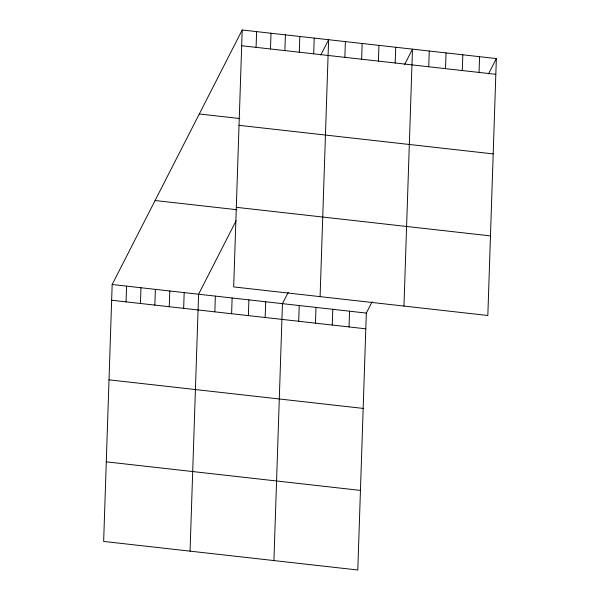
<?xml version="1.0" encoding="UTF-8"?>
<svg xmlns="http://www.w3.org/2000/svg" width="600" height="600" viewBox="0 0 600 600"><rect width="100%" height="100%" fill="white"/><g stroke="black" fill="none" stroke-linecap="round" stroke-linejoin="round"><path stroke-width="0.9" d="M242.197 30L233.678 286.92L487.83 315.495L496.35 58.568L242.197 30L112.17 284.505L103.65 541.433L357.803 570L366.322 313.08L372.097 301.77M126.052 301.868L126.57 286.125M140.453 303.487L140.977 287.745M154.852 305.108L155.377 289.365M169.252 306.728L169.778 290.985M183.66 308.34L184.178 292.605M190.058 551.145L198.585 294.225L236.13 220.733M214.837 311.85L215.355 296.108M231.608 313.733L232.132 297.99M256.08 47.362L256.605 31.62M248.385 315.623L248.903 299.88M270.48 48.975L271.005 33.24M265.155 317.505L265.68 301.763M284.88 50.595L285.405 34.86M273.93 560.572L282.45 303.653L288.233 292.343M299.288 52.215L299.805 36.473M298.702 321.278L299.228 305.535M313.688 53.835L314.212 38.093M315.48 323.16L315.998 307.418M320.093 296.632L328.612 39.713L320.775 55.057M332.25 325.05L332.775 309.308M344.865 57.338L345.382 41.602M349.028 326.933L349.553 311.19M361.635 59.227L362.16 43.485M378.413 61.11L378.938 45.367M395.183 62.992L395.707 47.258M403.957 306.067L412.485 49.14L404.64 64.485M428.737 66.765L429.255 51.03M445.507 68.655L446.033 52.912M462.285 70.537L462.803 54.795M479.055 72.42L479.58 56.685M488.513 73.912L496.35 58.568M241.68 45.742L495.832 74.31M199.29 113.985L239.798 118.538M239.04 125.333L493.192 153.9M236.317 207.33L490.47 235.897M155.078 200.52L236.993 209.73M112.17 284.505L366.322 313.08M111.645 300.248L365.798 328.815M109.005 379.837L363.157 408.405M106.29 461.842L360.442 490.41"/></g></svg>
